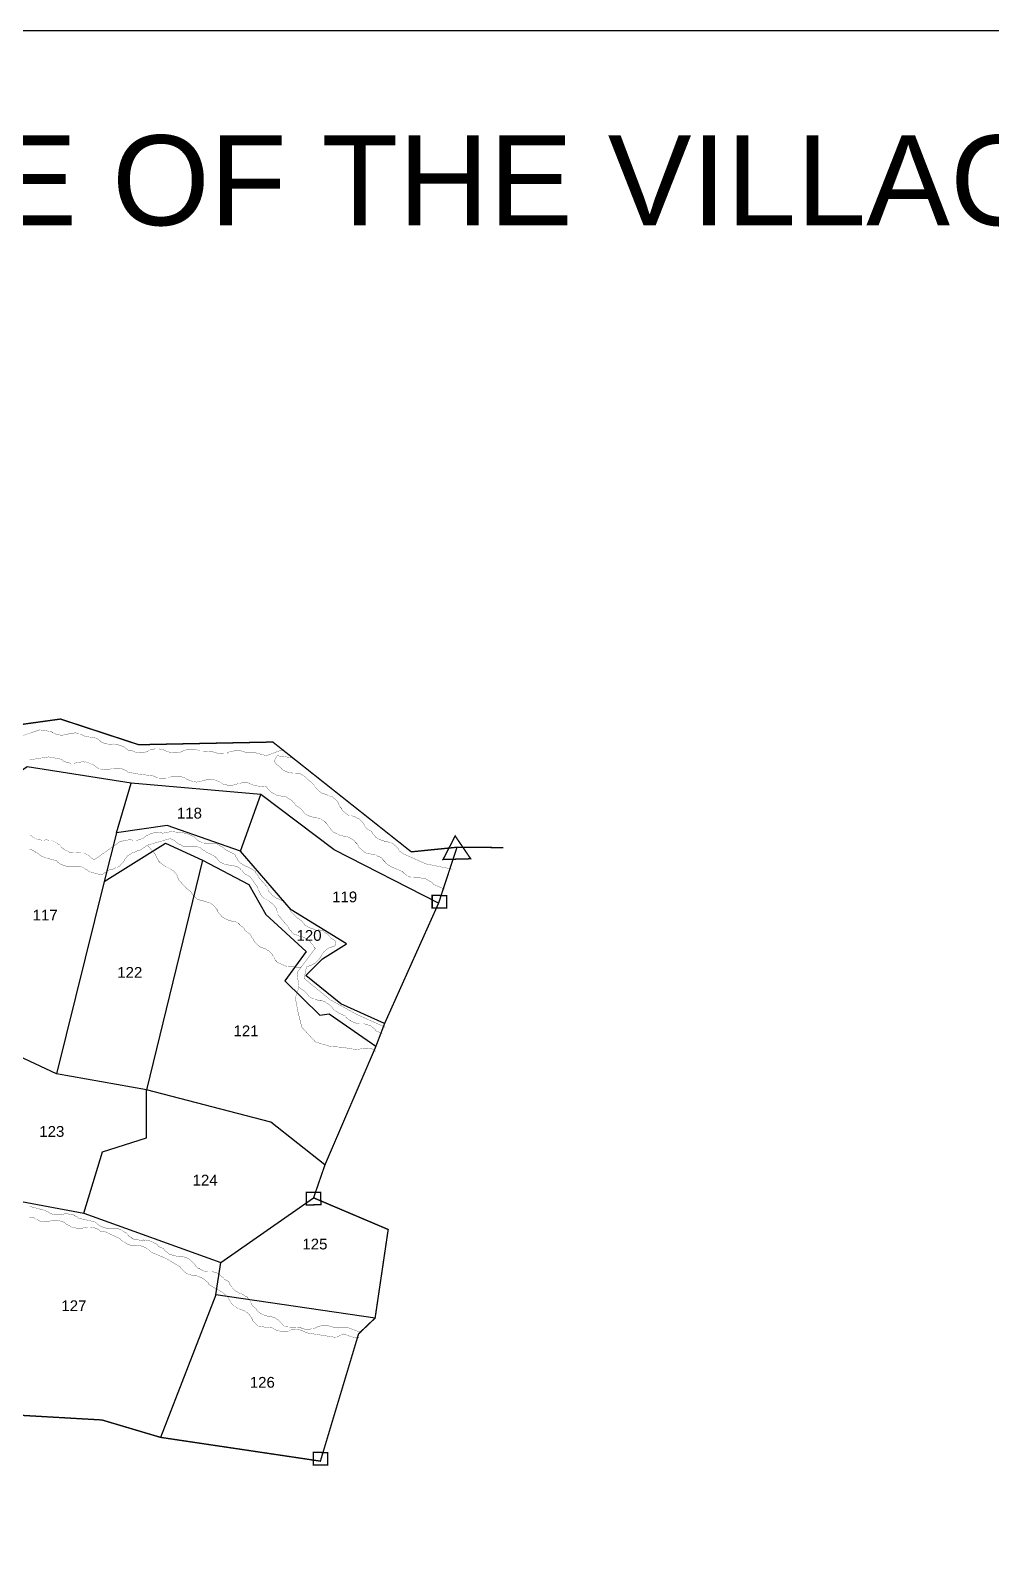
# Model space of a CAD drawing. Header units: inches. Extents: x 617 to 4497, y -923 to 1824.
# Drawn here: x 1877 to 2235, y 1257 to 1824 of the extents above; entities that cross this region are included whole.
import ezdxf
from ezdxf.enums import TextEntityAlignment as Align

# ---------------------------------------------------------------- set-up
doc = ezdxf.new("R2010")
doc.units = ezdxf.units.IN
doc.header["$LTSCALE"] = 15
doc.header["$MEASUREMENT"] = 0
for name, color, linetype in [('BOUNDARY', 5, 'Continuous'), ('chainage', 7, 'Continuous'), ('PLOT', 7, 'Continuous'), ('PLOT NO', 7, 'Continuous'), ('STREAM', 130, 'SL'), ('V', 6, 'Continuous')]:
    doc.layers.add(name, color=color, linetype=linetype)
doc.styles.get("Standard").update_dxf_attribs({"font": 'arial.ttf'})
doc.linetypes.add('SL', pattern='A,8e-06,[1,streme line,S=0.066667,R=0,X=0,Y=0],-0.839413', length=0.839421)

msp = doc.modelspace()

# ---------------------------------------------------------------- linework, layer by layer
at = {"layer": 'BOUNDARY', "const_width": 0.5}
msp.add_lwpolyline([(1864.86, 1309.15), (1903.89, 1306.91), (1925.68, 1300.44), (1985.16, 1291.59), (1999.38, 1338.96), (2005.52, 1344.82), (2010.39, 1377.77), (1982.63, 1389.55), (1986.85, 1401.78), (2005.84, 1445.96), (2009.07, 1454.44), (2029.16, 1499.23), (2035.98, 1519.98), (2053.27, 1519.85), (2035.98, 1519.98), (2018.98, 1518.27), (1967.46, 1559.12), (1917.58, 1558.12), (1888.46, 1567.67), (1856.38, 1563.22)], dxfattribs=at)
at = {"layer": 'PLOT'}
for points in [[(2029.16, 1499.23), (1990.25, 1518.97), (1962.99, 1539.54), (1914.77, 1543.77), (1876.05, 1549.84), (1824.93, 1513.97), (1797.52, 1512.91), (1779.29, 1502.64), (1756.38, 1519.71), (1742.99, 1520.55), (1726.84, 1521.74), (1710.17, 1529.33), (1694.05, 1532.45), (1654.98, 1538.42), (1616.55, 1553.52)], [(1955.41, 1518.47), (1928.15, 1528.05), (1909.32, 1525.29), (1914.77, 1543.77)], [(2009.07, 1454.44), (1992.71, 1461.75), (1979.78, 1472.26), (1985.94, 1478.5), (1994.86, 1484.04), (1974.35, 1496.65), (1955.41, 1518.47), (1962.99, 1539.54)], [(1909.32, 1525.29), (1904.71, 1507.26), (1927.5, 1521.47), (1941.32, 1515.15), (1958.52, 1506.09), (1964.86, 1494.91), (1979.82, 1481.25), (1971.99, 1470.33), (1984.94, 1457.45), (1988.47, 1457.97), (2005.84, 1445.96)], [(1941.32, 1515.15), (1920.44, 1429.75)], [(1904.71, 1507.26), (1887.02, 1435.69)], [(1986.85, 1401.78), (1966.68, 1417.66), (1920.44, 1429.75), (1887.02, 1435.69), (1857.22, 1449.62), (1851.8, 1452.2), (1784.96, 1463.58), (1782.17, 1454.39), (1775.2, 1456.6), (1741.62, 1468.17), (1730.27, 1472.28), (1733.21, 1483.76)], [(1866.69, 1389.53), (1897.14, 1383.89), (1904.13, 1406.61), (1920.44, 1411.9), (1920.44, 1429.75)], [(1897.14, 1383.89), (1948.16, 1365.43), (1982.63, 1389.55)], [(2005.52, 1344.82), (1946.24, 1353.48), (1948.16, 1365.43)], [(1946.24, 1353.48), (1925.68, 1300.44)]]:
    msp.add_lwpolyline(points, dxfattribs=at)
at = {"layer": 'PLOT', "color": 3, "const_width": 0.5}
for points in [[(2035.31, 1524.17), (2030.8, 1515.42), (2041.08, 1515.69), (2035.31, 1524.17)], [(2026.75, 1502.06), (2032.09, 1502), (2032.11, 1497.42), (2026.75, 1497.36), (2026.75, 1502.06), (2026.75, 1502.06)], [(1979.97, 1391.61), (1985.31, 1391.56), (1985.34, 1386.97), (1979.97, 1386.92), (1979.97, 1391.61), (1979.97, 1391.61)], [(1982.56, 1294.84), (1987.9, 1294.78), (1987.93, 1290.2), (1982.56, 1290.14), (1982.56, 1294.84), (1982.56, 1294.84)]]:
    msp.add_lwpolyline(points, dxfattribs=at)
at = {"layer": 'STREAM', "color": 4, "lineweight": 0, "const_width": 0.1}
for points in [[(1869.81, 1559.94), (1880.74, 1563.65), (1885.12, 1563), (1885.55, 1562.56), (1886.43, 1562.34), (1886.65, 1562.12), (1887.3, 1561.9), (1888.61, 1561.68), (1889.05, 1561.68), (1889.27, 1561.68), (1890.36, 1561.9), (1890.8, 1561.9), (1891.02, 1561.9), (1891.89, 1562.34), (1892.77, 1562.34), (1893.21, 1562.34), (1893.86, 1562.56), (1895.17, 1562.34), (1895.39, 1562.12), (1895.83, 1562.12), (1896.7, 1561.68), (1896.92, 1561.47), (1897.14, 1561.47), (1897.58, 1561.25), (1901.73, 1560.59), (1901.95, 1560.59), (1902.39, 1560.15), (1903.26, 1559.5), (1903.26, 1559.28), (1903.92, 1559.06), (1905.23, 1558.41), (1905.45, 1558.41), (1905.88, 1558.41), (1906.76, 1558.19), (1907.2, 1558.19), (1907.42, 1558.19), (1908.29, 1558.41), (1909.38, 1558.19), (1909.6, 1558.19), (1910.26, 1557.97), (1911.57, 1557.53), (1911.79, 1557.31), (1912.22, 1557.31), (1912.88, 1556.66), (1913.32, 1556.44), (1913.54, 1556.22), (1913.75, 1556), (1915.07, 1556), (1915.5, 1555.56), (1916.6, 1555.34), (1916.82, 1555.34), (1917.47, 1555.13), (1918.78, 1555.13), (1919.22, 1555.13), (1919.44, 1555.13), (1920.53, 1555.56), (1920.75, 1555.56), (1920.97, 1555.78), (1921.84, 1556.22), (1922.94, 1556.44), (1923.16, 1556.44), (1923.81, 1556.66), (1925.12, 1556.66), (1925.34, 1556.44), (1925.78, 1556.44), (1926.87, 1556.22), (1927.09, 1556), (1927.31, 1556), (1927.75, 1555.78), (1928.18, 1555.56), (1929.06, 1555.34), (1929.5, 1555.34), (1930.15, 1555.13), (1931.46, 1555.13), (1931.68, 1555.13), (1932.12, 1555.13), (1932.99, 1555.34), (1933.43, 1555.56), (1933.65, 1555.56), (1934.52, 1556), (1935.4, 1556.22), (1935.62, 1556.44), (1936.27, 1556.44), (1937.8, 1556.44), (1938.02, 1556.44), (1938.46, 1556.44), (1939.33, 1556.22), (1939.77, 1556), (1939.99, 1556), (1940.21, 1555.78), (1941.52, 1555.78), (1945.02, 1555.56), (1945.45, 1555.34), (1946.55, 1555.13), (1946.77, 1554.91), (1947.42, 1554.69), (1948.73, 1554.69), (1949.17, 1554.91), (1949.39, 1554.91), (1950.48, 1554.91), (1950.7, 1555.13), (1950.92, 1555.34), (1951.79, 1555.56), (1952.89, 1555.78), (1953.11, 1556), (1953.76, 1556), (1955.07, 1556), (1955.29, 1556), (1955.73, 1555.78), (1956.82, 1555.56), (1957.04, 1555.34), (1957.26, 1555.34), (1957.7, 1555.13), (1960.98, 1555.13), (1965.13, 1554.03), (1971.47, 1556.44)], [(2031.37, 1504.41), (2027.22, 1506.16), (2027, 1506.59), (2026.12, 1507.25), (2025.9, 1507.25), (2025.25, 1507.69), (2024.15, 1508.34), (2023.72, 1508.34), (2023.5, 1508.34), (2022.41, 1508.56), (2022.19, 1508.56), (2021.75, 1508.56), (2020.88, 1508.56), (2020, 1508.56), (2019.56, 1508.78), (2018.91, 1508.78), (2017.81, 1509.22), (2017.38, 1509.44), (2017.16, 1509.65), (2016.28, 1510.31), (2016.07, 1510.53), (2015.85, 1510.75), (2015.63, 1510.97), (2011.48, 1512.71), (2009.51, 1514.03), (2009.29, 1514.46), (2008.63, 1515.12), (2008.41, 1515.34), (2007.98, 1515.99), (2006.88, 1516.65), (2006.45, 1516.65), (2006.23, 1516.87), (2005.35, 1517.31), (2004.92, 1517.31), (2004.7, 1517.31), (2003.61, 1517.52), (2002.73, 1517.74), (2002.51, 1517.74), (2001.86, 1517.96), (2000.76, 1518.84), (2000.54, 1519.05), (2000.33, 1519.27), (1999.45, 1519.93), (1999.23, 1520.37), (1999.23, 1520.59), (1999.01, 1520.8), (1998.8, 1521.24), (1997.92, 1522.12), (1997.92, 1522.33), (1997.27, 1522.77), (1996.17, 1523.43), (1995.95, 1523.65), (1995.73, 1523.65), (1994.64, 1524.08), (1994.42, 1524.08), (1993.99, 1524.08), (1993.11, 1524.3), (1992.24, 1524.52), (1992.02, 1524.74), (1991.36, 1524.96), (1990.05, 1525.61), (1989.83, 1525.83), (1989.61, 1526.05), (1988.96, 1526.71), (1988.74, 1527.14), (1988.52, 1527.36), (1988.3, 1527.58), (1988.08, 1528.02), (1987.43, 1528.89), (1987.21, 1529.11), (1986.77, 1529.55), (1985.68, 1530.2), (1985.46, 1530.42), (1985.02, 1530.64), (1984.15, 1530.86), (1983.71, 1530.86), (1983.49, 1531.08), (1982.62, 1531.08), (1981.53, 1531.52), (1981.31, 1531.52), (1980.65, 1531.73), (1979.56, 1532.39), (1979.34, 1532.61), (1979.12, 1532.83), (1978.46, 1533.7), (1978.25, 1533.92), (1978.03, 1534.14), (1977.81, 1534.36), (1975.84, 1535.67), (1975.62, 1536.33), (1974.75, 1536.98), (1974.75, 1537.2), (1974.09, 1537.64), (1973, 1538.29), (1972.78, 1538.51), (1972.34, 1538.73), (1971.47, 1538.95), (1971.03, 1538.95), (1970.81, 1538.95), (1969.94, 1539.17), (1968.85, 1539.39), (1968.63, 1539.6), (1967.97, 1539.82), (1966.88, 1540.48), (1966.66, 1540.7), (1966.44, 1540.92), (1965.78, 1541.57), (1965.57, 1541.79), (1965.35, 1542.01), (1965.13, 1542.45), (1960.54, 1542.88), (1959.88, 1543.32), (1959.01, 1543.54), (1958.79, 1543.76), (1958.13, 1543.98), (1956.82, 1543.98), (1956.38, 1543.98), (1956.17, 1543.98), (1955.07, 1543.76), (1954.85, 1543.76), (1954.64, 1543.76), (1953.76, 1543.32), (1952.67, 1543.1), (1952.45, 1543.1), (1951.79, 1543.1), (1950.48, 1543.1), (1950.04, 1543.32), (1949.83, 1543.32), (1948.73, 1543.54), (1948.51, 1543.76), (1948.3, 1543.98), (1947.86, 1544.2), (1947.42, 1544.41), (1946.55, 1544.85), (1946.33, 1544.85), (1945.67, 1545.07), (1944.36, 1545.29), (1943.92, 1545.29), (1943.7, 1545.29), (1942.61, 1545.07), (1942.17, 1544.85), (1941.96, 1544.85), (1941.08, 1544.63), (1940.21, 1544.41), (1939.99, 1544.41), (1939.11, 1544.2), (1937.8, 1544.41), (1937.58, 1544.41), (1937.15, 1544.63), (1936.27, 1544.85), (1936.05, 1545.07), (1935.62, 1545.07), (1935.4, 1545.29), (1934.96, 1545.73), (1933.87, 1545.94), (1933.65, 1546.16), (1932.99, 1546.38), (1931.68, 1546.38), (1931.46, 1546.38), (1931.03, 1546.38), (1930.15, 1546.38), (1929.71, 1546.16), (1929.5, 1546.16), (1928.62, 1545.73), (1927.53, 1545.73), (1927.31, 1545.51), (1926.65, 1545.51), (1925.34, 1545.51), (1925.12, 1545.73), (1924.69, 1545.73), (1923.81, 1546.16), (1923.37, 1546.38), (1923.16, 1546.38), (1922.94, 1546.6), (1918.35, 1547.04), (1913.54, 1547.91), (1913.1, 1548.35), (1912.22, 1548.79), (1911.79, 1548.79), (1911.35, 1549.22), (1910.04, 1549.44), (1909.6, 1549.44), (1909.38, 1549.44), (1908.29, 1549.44), (1907.85, 1549.22), (1907.63, 1549.22), (1906.76, 1549), (1905.67, 1549), (1905.45, 1548.79), (1904.79, 1548.79), (1903.48, 1549), (1903.26, 1549.22), (1902.82, 1549.22), (1901.95, 1549.66), (1901.73, 1549.88), (1901.51, 1550.1), (1901.08, 1550.32), (1900.64, 1550.75), (1899.76, 1550.97), (1899.54, 1551.19), (1898.89, 1551.41), (1897.58, 1551.85), (1897.36, 1551.63), (1896.92, 1551.85), (1895.83, 1551.63), (1895.61, 1551.63), (1895.39, 1551.63), (1894.52, 1551.41), (1893.42, 1551.19), (1893.21, 1551.19), (1892.55, 1551.19), (1891.24, 1551.41), (1890.8, 1551.63), (1890.58, 1551.63), (1889.49, 1552.07), (1889.27, 1552.28), (1889.05, 1552.5), (1888.83, 1552.72), (1884.02, 1553.6), (1877.03, 1552.5)], [(1975.62, 1553.16), (1969.06, 1554.03), (1967.97, 1552.07), (1968.85, 1550.75), (1969.5, 1550.32), (1969.94, 1549.88), (1970.81, 1549.22), (1970.81, 1549), (1971.47, 1548.57), (1972.56, 1548.13), (1973, 1547.91), (1973.22, 1547.91), (1974.31, 1547.69), (1974.53, 1547.69), (1974.97, 1547.47), (1975.84, 1547.47), (1976.72, 1547.26), (1977.15, 1547.26), (1977.81, 1547.26), (1978.9, 1546.6), (1979.12, 1546.38), (1979.56, 1546.16), (1980.21, 1545.51), (1980.43, 1545.29), (1980.65, 1545.07), (1980.87, 1544.85), (1981.53, 1544.41), (1982.4, 1543.54), (1982.84, 1543.1), (1983.27, 1542.23), (1983.49, 1542.01), (1983.93, 1541.57), (1984.8, 1540.7), (1985.24, 1540.48), (1985.46, 1540.26), (1986.33, 1539.82), (1986.77, 1539.82), (1986.99, 1539.6), (1987.86, 1539.39), (1988.74, 1538.95), (1988.96, 1538.95), (1989.61, 1538.73), (1990.71, 1537.86), (1990.93, 1537.64), (1991.14, 1537.42), (1991.8, 1536.54), (1991.8, 1536.11), (1992.02, 1535.89), (1992.24, 1535.67), (1992.46, 1535.01), (1993.11, 1534.36), (1993.11, 1534.14), (1993.55, 1533.48), (1994.64, 1532.61), (1994.86, 1532.39), (1995.08, 1532.17), (1995.95, 1531.73), (1996.39, 1531.73), (1996.61, 1531.73), (1997.48, 1531.52), (1998.58, 1531.08), (1998.8, 1530.86), (1999.45, 1530.64), (2000.33, 1529.77), (2000.54, 1529.55), (2000.76, 1529.33), (2001.42, 1528.46), (2001.64, 1528.02), (2001.64, 1527.8), (2001.86, 1527.58), (2002.73, 1526.71), (2004.26, 1525.83), (2004.48, 1525.18), (2005.14, 1524.52), (2005.35, 1524.3), (2005.79, 1523.65), (2006.88, 1522.99), (2007.32, 1522.77), (2007.54, 1522.77), (2008.41, 1522.33), (2008.85, 1522.33), (2009.07, 1522.12), (2009.94, 1522.12), (2011.04, 1521.68), (2011.26, 1521.68), (2011.91, 1521.46), (2013.01, 1520.59), (2013.22, 1520.37), (2013.44, 1520.15), (2014.1, 1519.49), (2014.32, 1519.05), (2014.54, 1518.84), (2014.54, 1518.62), (2016.07, 1517.52), (2024.37, 1513.81), (2034.21, 1511.84)], [(1877.25, 1524.52), (1878.12, 1523.86), (1878.12, 1523.65), (1878.78, 1523.43), (1880.09, 1522.77), (1880.31, 1522.77), (1880.74, 1522.77), (1881.62, 1522.55), (1882.06, 1522.55), (1882.27, 1522.55), (1883.15, 1522.77), (1884.24, 1522.55), (1884.46, 1522.55), (1885.12, 1522.55), (1886.43, 1521.9), (1886.65, 1521.68), (1887.08, 1521.68), (1887.74, 1521.02), (1888.18, 1520.8), (1888.18, 1520.59), (1888.61, 1520.37), (1888.83, 1519.93), (1889.71, 1519.27), (1889.93, 1519.05), (1890.58, 1518.84), (1891.67, 1518.18), (1892.11, 1518.18), (1892.33, 1518.18), (1893.42, 1517.96), (1893.86, 1517.96), (1894.08, 1517.96), (1894.95, 1518.18), (1896.05, 1517.96), (1896.27, 1517.96), (1896.92, 1517.96), (1898.23, 1517.31), (1898.45, 1517.09), (1898.67, 1517.09), (1899.54, 1516.43), (1899.76, 1516.21), (1899.98, 1515.99), (1900.2, 1515.78), (1901.08, 1515.34), (1910.69, 1522.12), (1913.97, 1522.77), (1914.63, 1522.77), (1915.5, 1522.55), (1915.72, 1522.55), (1916.6, 1522.55), (1917.91, 1522.77), (1918.13, 1522.99), (1918.35, 1522.99), (1919.44, 1523.43), (1919.66, 1523.65), (1919.88, 1523.86), (1920.53, 1524.3), (1921.62, 1524.74), (1921.84, 1524.96), (1922.5, 1525.18), (1923.59, 1525.39), (1924.03, 1525.39), (1924.47, 1525.61), (1925.34, 1525.39), (1925.78, 1525.39), (1926, 1525.39), (1926.43, 1525.18), (1929.71, 1525.83), (1935.18, 1525.18), (1938.24, 1523.86), (1938.68, 1523.43), (1939.33, 1522.77), (1939.55, 1522.55), (1940.21, 1522.12), (1941.3, 1521.68), (1941.74, 1521.68), (1941.96, 1521.46), (1943.05, 1521.46), (1943.49, 1521.46), (1943.7, 1521.46), (1944.58, 1521.46), (1945.67, 1521.24), (1945.89, 1521.24), (1946.55, 1521.24), (1947.64, 1520.59), (1948.08, 1520.37), (1948.3, 1520.37), (1949.17, 1519.71), (1949.39, 1519.49), (1949.61, 1519.27), (1949.83, 1519.05), (1952.89, 1517.52), (1953.54, 1517.09), (1953.54, 1516.65), (1954.2, 1515.78), (1954.2, 1515.56), (1954.64, 1514.9), (1955.51, 1514.03), (1955.95, 1513.81), (1956.17, 1513.59), (1957.04, 1513.15), (1957.26, 1512.93), (1957.48, 1512.93), (1958.35, 1512.5), (1959.23, 1512.06), (1959.66, 1511.84), (1960.1, 1511.62), (1961.19, 1510.75), (1961.19, 1510.31), (1961.41, 1510.09), (1962.07, 1509.22), (1962.07, 1509), (1962.29, 1508.78), (1962.51, 1508.34), (1962.94, 1507.91), (1965.35, 1505.28), (1965.57, 1504.84), (1966, 1503.97), (1966, 1503.53), (1966.44, 1503.1), (1967.32, 1502), (1967.53, 1502), (1967.97, 1501.57), (1968.63, 1501.13), (1969.06, 1500.91), (1969.28, 1500.91), (1970.16, 1500.47), (1971.03, 1500.04), (1971.25, 1499.82), (1971.91, 1499.6), (1972.78, 1498.51), (1973, 1498.29), (1973.22, 1498.07), (1973.65, 1497.19), (1973.87, 1496.76), (1973.87, 1496.54), (1974.09, 1496.1), (1976.5, 1493.7), (1978.25, 1492.6), (1978.46, 1492.17), (1979.34, 1491.29), (1979.34, 1491.07), (1979.99, 1490.63), (1981.09, 1489.98), (1981.31, 1489.98), (1981.74, 1489.76), (1982.62, 1489.54), (1983.06, 1489.54), (1983.27, 1489.32), (1984.15, 1489.32), (1985.24, 1489.1), (1985.46, 1488.89), (1986.12, 1488.89), (1987.21, 1488.01), (1987.43, 1487.79), (1987.65, 1487.79), (1988.52, 1486.92), (1988.74, 1486.7), (1988.74, 1486.48), (1988.96, 1486.26), (1990.71, 1485.17), (1990.93, 1483.64), (1990.49, 1483.2), (1990.05, 1483.2), (1989.18, 1482.76), (1988.74, 1482.76), (1988.3, 1482.55), (1987.21, 1481.67), (1986.99, 1481.45), (1986.55, 1481.23), (1985.9, 1480.36), (1985.9, 1480.14), (1985.68, 1479.92), (1985.24, 1479.05), (1984.59, 1478.17), (1984.37, 1477.96), (1983.93, 1477.52), (1983.06, 1476.64), (1982.62, 1476.64), (1982.4, 1476.43), (1981.53, 1475.99), (1981.09, 1475.99), (1980.87, 1475.77), (1980.43, 1475.77), (1979.99, 1475.55), (1979.12, 1471.18), (1988.74, 1463.31), (1998.58, 1457.84), (2009.29, 1453.03)], [(1877.03, 1519.05), (1877.46, 1519.05), (1877.68, 1519.05), (1879, 1518.4), (1879.43, 1517.96), (1879.65, 1517.96), (1880.53, 1517.31), (1880.96, 1516.87), (1882.49, 1516.21), (1887.08, 1514.9), (1887.3, 1514.46), (1887.52, 1514.46), (1887.74, 1514.25), (1888.61, 1513.59), (1888.83, 1513.59), (1889.27, 1513.37), (1890.58, 1512.93), (1891.24, 1512.93), (1891.46, 1512.93), (1892.55, 1512.93), (1893.42, 1512.93), (1893.64, 1512.93), (1894.08, 1512.93), (1894.95, 1512.93), (1895.39, 1512.93), (1895.61, 1512.93), (1896.92, 1512.5), (1897.58, 1512.06), (1897.8, 1511.84), (1898.67, 1511.4), (1898.89, 1510.97), (1903.7, 1509.65), (1906.98, 1511.84), (1907.42, 1511.84), (1907.63, 1511.84), (1908.07, 1511.84), (1908.95, 1512.28), (1909.16, 1512.5), (1909.6, 1512.5), (1910.69, 1513.15), (1911.13, 1513.81), (1911.35, 1514.03), (1912.01, 1514.68), (1912.44, 1515.56), (1912.66, 1515.78), (1912.88, 1515.99), (1913.54, 1516.87), (1913.75, 1516.87), (1913.97, 1517.09), (1915.29, 1517.96), (1915.94, 1518.18), (1916.16, 1518.18), (1917.03, 1518.62), (1917.69, 1518.62), (1920.97, 1520.8), (1929.28, 1523.21), (1930.81, 1522.55), (1931.03, 1522.33), (1931.24, 1522.12), (1931.46, 1521.9), (1932.34, 1521.24), (1932.77, 1521.02), (1932.99, 1521.02), (1934.09, 1520.37), (1934.96, 1520.37), (1935.18, 1520.37), (1936.05, 1520.37), (1937.15, 1520.37), (1937.37, 1520.37), (1937.8, 1520.37), (1938.68, 1520.37), (1939.11, 1520.15), (1939.33, 1520.15), (1940.64, 1519.71), (1941.08, 1519.27), (1941.3, 1519.05), (1942.17, 1518.62), (1942.61, 1518.18), (1944.14, 1517.52), (1946.11, 1516.43), (1946.33, 1515.99), (1946.55, 1515.99), (1946.77, 1515.56), (1947.42, 1514.9), (1947.64, 1514.68), (1947.86, 1514.46), (1949.17, 1513.81), (1949.83, 1513.59), (1950.04, 1513.59), (1950.92, 1513.37), (1952.01, 1513.15), (1952.23, 1513.15), (1952.45, 1513.15), (1953.54, 1512.93), (1953.76, 1512.71), (1954.2, 1512.71), (1955.29, 1512.06), (1955.73, 1511.4), (1955.95, 1511.4), (1956.6, 1510.53), (1957.04, 1510.09), (1959.01, 1509), (1961.85, 1505.06), (1961.85, 1504.84), (1962.07, 1504.63), (1962.07, 1504.19), (1962.51, 1503.31), (1962.72, 1502.88), (1962.72, 1502.66), (1963.6, 1501.57), (1964.04, 1501.13), (1964.25, 1500.91), (1965.13, 1500.47), (1966, 1500.04), (1966.22, 1499.82), (1966.44, 1499.6), (1967.32, 1498.94), (1967.53, 1498.72), (1967.75, 1498.51), (1968.63, 1497.41), (1968.85, 1496.76), (1968.85, 1496.54), (1969.28, 1495.66), (1969.28, 1495.01), (1972.34, 1491.29), (1973, 1490.63), (1973, 1490.42), (1973.22, 1490.2), (1973.44, 1489.76), (1974.09, 1488.89), (1974.31, 1488.89), (1974.53, 1488.45), (1975.4, 1487.57), (1976.06, 1487.36), (1976.28, 1487.36), (1977.37, 1486.92), (1978.25, 1486.7), (1978.46, 1486.7), (1978.9, 1486.48), (1979.78, 1486.04), (1979.99, 1485.83), (1980.21, 1485.83), (1981.31, 1484.95), (1981.74, 1484.3), (1981.96, 1484.08), (1982.62, 1483.42), (1982.84, 1482.76), (1983.27, 1482.33), (1976.5, 1473.36), (1977.15, 1467.9), (1975.84, 1463.96), (1976.72, 1459.15), (1978.25, 1453.03), (1983.27, 1447.57), (1988.96, 1445.82), (1992.89, 1445.6), (1998.36, 1444.73), (2001.86, 1445.16), (2004.48, 1444.94), (2005.79, 1444.07)], [(1920.97, 1520.59), (1923.81, 1517.31), (1924.03, 1516.65), (1924.47, 1515.78), (1924.69, 1515.56), (1924.9, 1514.9), (1925.78, 1514.03), (1926.22, 1513.81), (1926.43, 1513.59), (1927.31, 1512.93), (1927.53, 1512.93), (1927.75, 1512.71), (1928.62, 1512.28), (1929.5, 1511.84), (1929.71, 1511.62), (1930.37, 1511.4), (1931.24, 1510.31), (1931.46, 1510.09), (1931.68, 1509.87), (1932.12, 1508.78), (1932.12, 1508.56), (1932.34, 1508.34), (1932.34, 1507.91), (1935.4, 1504.63), (1936.93, 1503.53), (1937.15, 1503.1), (1937.8, 1502.22), (1937.8, 1502), (1938.46, 1501.57), (1939.33, 1500.69), (1939.77, 1500.69), (1939.99, 1500.47), (1940.86, 1500.04), (1941.3, 1500.04), (1941.52, 1500.04), (1942.39, 1499.82), (1943.49, 1499.38), (1943.7, 1499.38), (1944.36, 1499.16), (1945.45, 1498.29), (1945.67, 1498.07), (1945.89, 1497.85), (1946.55, 1496.97), (1946.77, 1496.76), (1946.98, 1496.54), (1946.98, 1496.1), (1947.2, 1495.66), (1947.86, 1495.01), (1948.08, 1494.79), (1948.51, 1494.13), (1949.61, 1493.48), (1950.04, 1493.26), (1950.26, 1493.04), (1951.14, 1492.82), (1951.57, 1492.6), (1951.79, 1492.6), (1952.67, 1492.38), (1953.76, 1492.17), (1953.98, 1491.95), (1954.64, 1491.73), (1955.51, 1490.85), (1955.73, 1490.63), (1956.17, 1490.42), (1956.82, 1489.76), (1957.04, 1489.32), (1957.04, 1489.1), (1957.26, 1488.89), (1958.79, 1487.79), (1959.45, 1486.92), (1959.66, 1486.48), (1960.32, 1485.61), (1960.32, 1485.39), (1960.76, 1484.73), (1961.63, 1483.86), (1961.85, 1483.64), (1962.07, 1483.42), (1962.94, 1482.76), (1963.38, 1482.76), (1963.6, 1482.55), (1964.47, 1482.33), (1965.35, 1481.67), (1965.57, 1481.67), (1966.22, 1481.23), (1967.1, 1480.36), (1967.32, 1479.92), (1967.53, 1479.7), (1967.97, 1478.83), (1968.19, 1478.61), (1968.19, 1478.39), (1968.41, 1477.96), (1969.28, 1477.08), (1972.78, 1475.55), (1978.03, 1475.33)], [(2008.2, 1450.63), (2005.79, 1451.72), (2005.57, 1452.16), (2004.7, 1452.81), (2004.48, 1453.03), (2004.04, 1453.47), (2002.73, 1453.91), (2002.51, 1454.13), (2002.07, 1454.13), (2001.2, 1454.35), (2000.76, 1454.35), (2000.54, 1454.35), (1999.67, 1454.35), (1998.58, 1454.56), (1998.36, 1454.56), (1997.7, 1454.78), (1996.39, 1455.44), (1996.17, 1455.66), (1995.95, 1455.66), (1995.08, 1456.31), (1994.86, 1456.75), (1994.64, 1456.75), (1994.42, 1457.19), (1992.02, 1458.28), (1990.05, 1459.59), (1989.61, 1460.25), (1988.96, 1460.9), (1988.74, 1461.12), (1988.3, 1461.56), (1987.21, 1462.22), (1986.99, 1462.43), (1986.55, 1462.65), (1985.68, 1462.87), (1985.24, 1462.87), (1985.02, 1463.09), (1984.15, 1463.09), (1983.06, 1463.53), (1982.84, 1463.53), (1982.18, 1463.75), (1981.09, 1464.4), (1980.87, 1464.62), (1980.65, 1464.84), (1979.99, 1465.71), (1979.78, 1465.93), (1979.56, 1466.15), (1979.34, 1466.37), (1977.15, 1467.9)], [(2000.54, 1339.35), (1995.3, 1341.32), (1990.05, 1341.32), (1989.61, 1341.54), (1988.52, 1341.76), (1988.3, 1341.98), (1987.65, 1341.98), (1986.33, 1341.98), (1986.12, 1341.98), (1985.68, 1341.98), (1984.8, 1341.76), (1984.37, 1341.54), (1984.15, 1341.54), (1983.27, 1341.1), (1982.4, 1340.88), (1981.96, 1340.88), (1981.31, 1340.67), (1979.99, 1340.67), (1979.78, 1340.67), (1979.34, 1340.67), (1978.46, 1341.1), (1978.03, 1341.1), (1977.81, 1341.32), (1977.59, 1341.32), (1972.34, 1341.54), (1971.47, 1341.98), (1971.03, 1342.63), (1970.38, 1343.29), (1970.16, 1343.51), (1969.72, 1343.95), (1968.63, 1344.6), (1968.41, 1344.82), (1967.97, 1345.04), (1967.1, 1345.26), (1966.66, 1345.26), (1966.44, 1345.48), (1965.57, 1345.48), (1964.69, 1345.91), (1964.25, 1345.91), (1963.6, 1346.13), (1962.51, 1346.79), (1962.29, 1347.01), (1962.07, 1347.22), (1961.41, 1347.88), (1961.19, 1348.32), (1960.98, 1348.54), (1960.76, 1348.75), (1959.88, 1349.41), (1959.66, 1349.85), (1959.23, 1350.72), (1959.01, 1351.16), (1958.79, 1351.6), (1957.91, 1352.69), (1957.48, 1352.69), (1957.26, 1352.91), (1956.38, 1353.56), (1956.17, 1353.56), (1955.95, 1353.78), (1955.07, 1354), (1954.2, 1354.66), (1953.98, 1354.66), (1953.32, 1355.09), (1952.45, 1355.97), (1952.23, 1356.41), (1952.01, 1356.62), (1951.36, 1357.5), (1951.36, 1357.94), (1951.14, 1358.16), (1951.14, 1358.37), (1949.39, 1359.25), (1949.17, 1359.69), (1948.3, 1360.34), (1948.08, 1360.56), (1947.64, 1361), (1946.55, 1361.65), (1946.11, 1361.65), (1945.89, 1361.87), (1944.8, 1362.09), (1944.36, 1362.09), (1944.14, 1362.09), (1943.27, 1362.09), (1942.39, 1362.31), (1941.96, 1362.31), (1941.3, 1362.53), (1940.21, 1363.18), (1939.99, 1363.4), (1939.55, 1363.4), (1938.9, 1364.06), (1938.68, 1364.49), (1938.46, 1364.71), (1938.24, 1364.93), (1937.8, 1365.37), (1937.15, 1366.03), (1936.93, 1366.24), (1936.49, 1366.68), (1935.18, 1367.34), (1934.96, 1367.34), (1934.52, 1367.56), (1933.65, 1367.77), (1933.21, 1367.77), (1932.99, 1367.77), (1932.12, 1367.77), (1931.03, 1367.99), (1930.81, 1367.99), (1930.15, 1368.21), (1928.84, 1368.65), (1928.62, 1368.87), (1928.4, 1369.09), (1927.53, 1369.74), (1927.31, 1369.96), (1927.09, 1370.18), (1926.87, 1370.62), (1925.34, 1371.27), (1924.9, 1371.49), (1924.69, 1371.93), (1923.81, 1372.58), (1923.59, 1372.58), (1922.94, 1373.02), (1921.84, 1373.46), (1921.41, 1373.68), (1921.19, 1373.68), (1920.09, 1373.9), (1919.66, 1373.68), (1919.44, 1373.9), (1918.56, 1373.68), (1917.47, 1373.9), (1917.25, 1373.9), (1916.6, 1373.9), (1915.29, 1374.33), (1915.07, 1374.55), (1914.85, 1374.77), (1913.97, 1375.21), (1913.75, 1375.64), (1913.54, 1375.64), (1913.32, 1376.08), (1912.88, 1376.52), (1912.01, 1376.96), (1911.79, 1377.17), (1911.13, 1377.61), (1910.04, 1378.05), (1909.6, 1378.05), (1909.38, 1378.27), (1908.29, 1378.27), (1908.07, 1378.27), (1907.63, 1378.27), (1906.76, 1378.27), (1905.67, 1378.27), (1905.45, 1378.27), (1904.79, 1378.49), (1903.48, 1378.92), (1903.26, 1379.14), (1903.04, 1379.14), (1902.17, 1379.8), (1901.95, 1380.02), (1901.73, 1380.24), (1901.51, 1380.45), (1901.08, 1380.67), (1895.17, 1381.98), (1894.74, 1382.42), (1893.86, 1382.86), (1893.64, 1383.08), (1892.99, 1383.3), (1891.67, 1383.51), (1891.46, 1383.51), (1891.02, 1383.73), (1890.14, 1383.73), (1889.71, 1383.51), (1889.49, 1383.51), (1888.61, 1383.3), (1887.52, 1383.3), (1887.3, 1383.3), (1886.65, 1383.3), (1885.34, 1383.51), (1884.9, 1383.73), (1884.68, 1383.73), (1883.8, 1384.39), (1883.37, 1384.61), (1883.15, 1384.61), (1882.93, 1384.83), (1877.03, 1386.36)], [(1876.81, 1382.42), (1878.56, 1382.2), (1879, 1381.77), (1879.87, 1381.33), (1880.09, 1381.33), (1880.74, 1380.89), (1882.06, 1380.67), (1882.49, 1380.67), (1882.71, 1380.67), (1883.8, 1380.67), (1884.02, 1380.67), (1884.46, 1380.89), (1885.34, 1381.11), (1886.21, 1381.11), (1886.65, 1381.11), (1887.3, 1381.11), (1888.61, 1380.89), (1888.83, 1380.67), (1889.27, 1380.67), (1890.14, 1380.24), (1890.36, 1380.02), (1890.58, 1379.8), (1891.02, 1379.58), (1891.46, 1379.36), (1892.33, 1378.92), (1892.55, 1378.7), (1893.21, 1378.49), (1894.52, 1378.27), (1894.74, 1378.27), (1895.17, 1378.27), (1896.05, 1378.27), (1896.48, 1378.27), (1896.7, 1378.27), (1897.58, 1378.49), (1898.67, 1378.7), (1898.89, 1378.7), (1899.54, 1378.7), (1900.86, 1378.49), (1901.29, 1378.27), (1901.51, 1378.27), (1902.39, 1377.83), (1902.82, 1377.61), (1903.04, 1377.39), (1903.26, 1377.17), (1905.01, 1376.96), (1910.69, 1374.33), (1910.91, 1373.9), (1911.79, 1373.24), (1912.01, 1373.24), (1912.66, 1372.8), (1913.75, 1372.15), (1914.19, 1372.15), (1914.41, 1371.93), (1915.5, 1371.93), (1915.72, 1371.93), (1915.94, 1371.93), (1917.03, 1371.93), (1917.91, 1371.71), (1918.35, 1371.71), (1919, 1371.49), (1920.09, 1371.05), (1920.31, 1370.83), (1920.75, 1370.62), (1921.41, 1370.18), (1921.84, 1369.74), (1922.28, 1369.3), (1927.96, 1366.9), (1932.99, 1363.84), (1933.21, 1363.4), (1934.09, 1362.53), (1934.74, 1361.87), (1935.83, 1361.22), (1936.05, 1361.22), (1936.49, 1361), (1937.37, 1360.78), (1937.8, 1360.78), (1938.02, 1360.56), (1938.9, 1360.56), (1939.99, 1360.34), (1940.21, 1360.12), (1940.86, 1359.9), (1941.96, 1359.25), (1942.17, 1359.03), (1942.39, 1358.81), (1943.27, 1358.16), (1943.49, 1357.94), (1943.49, 1357.72), (1943.7, 1357.28), (1948.95, 1354.22), (1950.92, 1352.47), (1951.14, 1351.82), (1951.79, 1350.94), (1951.79, 1350.72), (1952.23, 1350.07), (1953.11, 1349.19), (1953.54, 1349.19), (1953.76, 1348.97), (1954.64, 1348.32), (1954.85, 1348.32), (1955.07, 1348.1), (1955.95, 1347.88), (1957.04, 1347.44), (1957.26, 1347.22), (1957.7, 1347.01), (1958.79, 1346.13), (1959.01, 1345.69), (1959.23, 1345.48), (1959.66, 1344.6), (1959.88, 1344.38), (1959.88, 1344.16), (1960.1, 1343.73), (1962.07, 1341.76), (1967.53, 1341.1), (1967.97, 1340.67), (1969.06, 1340.23), (1969.28, 1340.23), (1969.94, 1340.01), (1971.25, 1339.79), (1971.47, 1339.79), (1971.91, 1339.79), (1972.78, 1339.79), (1973.22, 1340.01), (1973.44, 1340.01), (1974.31, 1340.45), (1975.4, 1340.45), (1975.62, 1340.45), (1976.28, 1340.67), (1977.59, 1340.45), (1978.03, 1340.23), (1978.25, 1340.23), (1979.12, 1339.79), (1979.56, 1339.57), (1979.78, 1339.57), (1979.99, 1339.35), (1985.46, 1338.48), (1990.93, 1337.61), (1993.77, 1338.92), (1996.83, 1337.82), (1999.67, 1337.39)]]:
    msp.add_lwpolyline(points, dxfattribs=at)
at = {"layer": 'V', "color": 0}
msp.add_lwpolyline([(616.79, 1823.85), (4496.55, 1823.85), (4496.55, -916.44), (616.79, -916.44)], close=True, dxfattribs=at)

# ---------------------------------------------------------------- texts
at = {"layer": 'chainage', "color": 5}
msp.add_text('NAME OF THE VILLAGE : - ', height=33.4681, dxfattribs=at).set_placement((1759.61, 1751.37))
at = {"layer": 'PLOT NO'}
for s, p in [('118', (1936.44, 1532.66)), ('119', (1994.2, 1501.51)), ('117', (1882.79, 1494.75)), ('120', (1980.94, 1487.17)), ('122', (1914.24, 1473.4)), ('121', (1957.5, 1451.67)), ('123', (1885.24, 1414.24)), ('124', (1942.27, 1396.13)), ('125', (1983.13, 1372.35)), ('127', (1893.47, 1349.41)), ('126', (1963.56, 1320.92))]:
    msp.add_text(s, height=4, dxfattribs=at).set_placement(p, align=Align.MIDDLE_CENTER)

doc.saveas('drawing.dxf')
